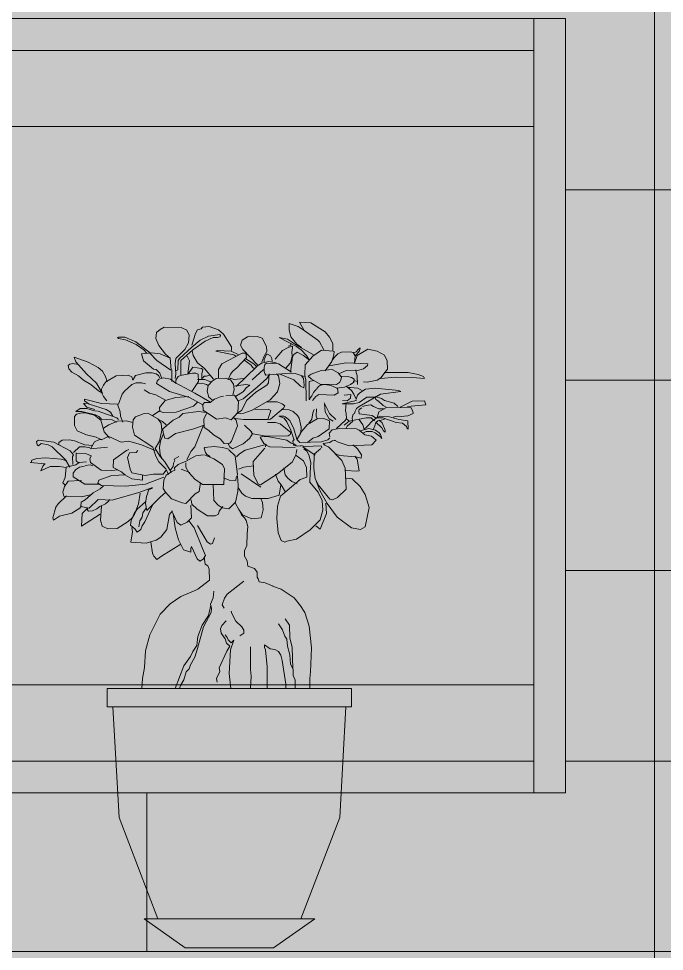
# Model space of a CAD drawing. Header units: millimetres. Extents: x -63086 to 144078, y -129912 to 13382.
# Drawn here: x 23482 to 23991, y -93796 to -93061 of the extents above; entities that cross this region are included whole.
import ezdxf

# ---------------------------------------------------------------- set-up
doc = ezdxf.new("R2010")
doc.units = ezdxf.units.MM
doc.layers.get('0').update_dxf_attribs({"lineweight": 0})
for name, color, linetype, lineweight in [('展開', 7, 'Continuous', 9), ('展開建具用', 250, 'Continuous', 9), ('観葉植物', 92, 'Continuous', 9)]:
    doc.layers.add(name, color=color, linetype=linetype, lineweight=lineweight)

# ---------------------------------------------------------------- blocks, each defined once
blk = doc.blocks.new('ガジュマル（CAD素材.com）')
at = {"color": 0, "linetype": 'ByBlock', "lineweight": -2}
for points in [[(81.59, 470.36), (81.59, 476.28), (78.9, 481.13), (75.39, 485.44), (64.09, 492.44), (55.2, 492.98), (58.97, 486.51), (69.74, 478.97), (71.09, 477.63), (74.32, 471.16)], [(-45.78, 455.55), (-46.59, 464.7), (-50.36, 467.93), (-55.74, 474.67), (-57.9, 480.05), (-57.36, 484.9), (-54.66, 487.32), (-51.43, 489.21), (-37.97, 488.94), (-33.66, 486.78), (-31.78, 482.74), (-32.31, 476.82), (-35.01, 471.43), (-42.28, 464.43), (-42.82, 460.39), (-42.28, 452.32), (-42.82, 448.55)], [(-29.62, 474.93), (-26.7, 484.15), (-25.13, 486.99), (-22.35, 487.86), (-21.27, 489.21), (-15.89, 489.74), (-8.61, 486.99), (-4.58, 483.55), (1.61, 473.59), (1.61, 470.63)], [(59.78, 485.97), (54.12, 489.48), (47.12, 491.9), (47.12, 487.05), (48.47, 481.4), (53.04, 475.74), (56.81, 473.05)], [(-64.99, 468.47), (-67.52, 471.16), (-73.51, 475.36), (-81.82, 479.07), (-87.38, 480.25), (-88.22, 480.93), (-87.54, 481.26), (-82.5, 481.09), (-73.84, 477.62), (-62.08, 468.66)], [(-42.62, 454.74), (-40.61, 455.59), (-40.27, 462.82), (-39.35, 464.28), (-29.49, 473.29), (-22.93, 478.81), (-16.37, 482.01), (-7.62, 483.35), (-6.95, 482.51), (-7.25, 481.57), (-9.3, 481), (-12.9, 480.82), (-19.06, 477.97), (-28.82, 471.24), (-38.25, 462.82), (-38.25, 451.55)], [(25.58, 461.47), (27.19, 465.78), (29.62, 469.82), (29.35, 473.86), (25.85, 480.32), (21.75, 481.68), (15.89, 481.94), (14.27, 481.4), (9.96, 478.97), (8.61, 474.93), (10.5, 471.43), (22.08, 459.32)], [(66.74, 467.14), (52.94, 474.88), (45.71, 479.59), (39.31, 480.94), (52.94, 473.87), (56.48, 471.35), (60.68, 466.8), (63.21, 462.93)], [(5.17, 466.26), (3.49, 467.31), (-10.71, 470.05), (-9.55, 470.79), (1.28, 470.15), (6.86, 467.63)], [(36.14, 463.83), (41.86, 470.73), (46.24, 473.09), (49.77, 474.1), (49.77, 472.42), (49.26, 469.72), (49.43, 466.36), (48.26, 460.97), (44.22, 456.6)], [(48.3, 476.29), (48.43, 474.51), (46.19, 474.18)], [(75.39, 454.74), (80.78, 462.01), (82.4, 467.39), (82.67, 469.82), (81.86, 470.09), (72.7, 470.9), (65.7, 466.32), (59.78, 459.32), (59.51, 451.51), (60.05, 448.01)], [(99.25, 466.36), (102.41, 470.36), (103.04, 472.78), (101.67, 471.62), (99.99, 469.73), (97.88, 468.57)], [(105.82, 446.12), (108.52, 445.85), (116.41, 447.32), (119.29, 449.08), (124.67, 456.09), (124.4, 462.55), (122.19, 466.91), (116.41, 470.26), (109.05, 471.7), (100.71, 466.86), (98.6, 460.67)], [(-96.43, 446.05), (-97.78, 450.09), (-100.14, 454.3), (-103.33, 457.33), (-111.24, 461.54), (-122.35, 465.41), (-121.01, 461.71), (-112.76, 452.28), (-104.85, 445.04), (-100.14, 436.8)], [(-46.79, 464.74), (-54.47, 468), (-61.22, 468.83), (-69.21, 468.05), (-67.69, 462.67), (-59.78, 455.93), (-57.76, 455.6), (-54.9, 452.9), (-53.22, 448.7)], [(-62.79, 468.57), (-57.27, 462.85), (-46.29, 455.16)], [(-32.72, 452.27), (-31.55, 462.53), (-33.4, 466.24)], [(-12.66, 448.01), (-19.66, 456.62), (-25.22, 460.91), (-28.54, 466.82), (-29.35, 470.36)], [(-8.66, 449.17), (-8.49, 455.73), (-5.97, 460.27), (10.02, 468.52), (13.05, 468.52), (13.39, 465.16), (5.81, 456.91), (2.62, 454.38), (0.93, 452.03), (-0.92, 447.48)], [(19.79, 456.37), (18.22, 457.64), (17.06, 459.11), (11.48, 463.21)], [(12.96, 464.26), (19.27, 460.16), (21.16, 458.48)], [(33.62, 462.14), (33.45, 464.33), (32.27, 466.52), (30.08, 467.86), (29.24, 467.69), (27.39, 463.65), (27.39, 461.8)], [(63.01, 463.09), (58.43, 466.86), (53.31, 469.28), (50.89, 467.66), (49.81, 465.78), (48.2, 453.66)], [(98.72, 461.31), (99.15, 466.47), (97.46, 468.99), (95.36, 469.73), (88.42, 469.41), (85.47, 468.15), (82.84, 465.52), (80.84, 462.58)], [(-119.15, 459.69), (-123.36, 460.36), (-125.72, 460.02), (-127.06, 458.84), (-126.56, 456.32), (-124.2, 453.63), (-118.99, 450.77), (-114.95, 447.23), (-109.22, 444.03), (-103.17, 438.99), (-99.97, 437.13)], [(-21.83, 447.77), (-21.83, 452.35), (-21.02, 455.85), (-22.1, 456.39), (-28.83, 457.47), (-32.33, 452.62)], [(5.31, 442.27), (21.46, 457.92), (22.31, 459.1)], [(26.88, 455.74), (17.96, 447.67)], [(22.68, 458.77), (25.2, 460.79), (30.92, 461.97), (36.81, 460.96)], [(58.83, 450.18), (51.76, 452.7), (47.72, 452.87), (28.7, 451.36), (28.03, 452.53), (27.52, 454.22), (27.35, 457.41), (28.03, 459.77), (29.21, 460.61), (38.8, 460.11), (48.9, 453.54)], [(72.29, 455.06), (80.87, 455.73), (85.75, 453.04), (88.28, 449.67), (87.77, 447.32), (86.7, 445.42), (84.32, 443.81), (71.62, 444.29), (64.72, 448.16), (62.19, 450.35), (62.87, 451.02), (64.55, 452.03), (72.29, 455.06)], [(78.63, 458.51), (92.08, 460.89), (109.05, 460.26), (108.78, 458.78), (105.82, 456.35), (102.05, 455.28), (92.09, 455.01), (86.17, 452.32)], [(-96.65, 431.02), (-99.35, 434.38), (-100.52, 437.08), (-100.86, 440.11), (-99.35, 443.3), (-97.33, 446), (-89.25, 450.71), (-79.82, 451.38), (-76.96, 449.87), (-76.12, 447.34)], [(-75.78, 447.85), (-73.93, 451.05), (-65.86, 453.07), (-60.81, 453.07), (-57.78, 452.39), (-55.93, 451.05), (-54.92, 449.19)], [(-21.07, 427.85), (-31.51, 433.74), (-47.16, 438.29), (-57.42, 444.68), (-56.92, 446.53), (-55.57, 448.22), (-52.04, 449.06), (-46.32, 448.05), (-42.95, 445.35), (-27.13, 437.11), (-15.52, 430.21)], [(-45.37, 455.52), (-45.37, 446.37)], [(-29.69, 438.3), (-24.31, 446.38), (-24.65, 451.93), (-26.5, 452.77), (-29.02, 452.77), (-38.45, 450.92), (-40.47, 450.08), (-42.32, 447.22), (-42.32, 444.36)], [(-21.29, 448.85), (-19.95, 450.47), (-18.06, 450.47), (-15.37, 451.27)], [(2.62, 435.37), (3.63, 439.91), (3.29, 444.12), (0.76, 447.65), (-3.11, 449), (-10.51, 448.66), (-13.54, 446.64), (-16.74, 443.11), (-17.58, 438.56), (-16.23, 433.85), (-13.71, 431.83)], [(11.02, 448.58), (3.75, 447.77), (1.33, 448.58), (0.25, 448.58)], [(5.64, 420.89), (11.37, 421.23), (17.93, 423.75), (32.07, 431.83), (37.96, 438.23), (39.64, 444.79), (38.63, 450.68), (37.12, 452.37)], [(31.35, 452.39), (30.85, 445.32), (29.5, 443.3), (20.92, 437.92), (13.51, 431.36), (9.81, 423.61), (7.29, 421.93), (6.61, 421.76)], [(6.99, 430.99), (10.86, 432.51), (21.8, 441.76), (29.37, 448.66), (31.56, 451.86)], [(39.26, 452.39), (50.71, 447.51), (56.09, 442.63), (58.62, 441.28), (58.95, 443.3), (58.45, 448.69), (56.93, 450.71)], [(84.44, 440.94), (90.67, 441.79), (95.55, 443.97), (98.07, 445.82), (98.41, 448.01), (96.22, 449.36), (93.02, 450.2), (87.47, 450.37)], [(99.59, 455.42), (99.92, 453.23), (100.76, 451.04), (100.93, 443.97)], [(122.11, 453.38), (140.96, 453.38), (148.87, 451.87), (153.07, 450.18), (153.75, 448.67), (144.32, 449.34), (130.69, 449.68), (119.41, 448.67)], [(-87.4, 428.33), (-84.54, 436.4), (-82.69, 438.76), (-76.79, 443.98), (-73.43, 445.32), (-69.22, 445.32), (-66.19, 444.31)], [(-25.06, 447.77), (-19.41, 447.77), (-14.56, 445.89)], [(-24.79, 444.81), (-21.83, 445.08), (-18.06, 444), (-16.45, 442.93)], [(3.25, 442.46), (12.84, 443.81), (16.04, 443.3), (13.18, 441.28), (11.16, 438.26), (4.93, 434.55)], [(60.3, 448.02), (60.47, 431.02)], [(66.36, 447.18), (62.99, 446.17), (62.99, 432.2)], [(68.71, 440.27), (70.23, 442.29), (71.74, 443.3), (75.28, 443.98), (80.33, 443.14), (85.21, 440.78), (85.71, 437.41), (82.68, 435.39), (70.4, 435.9), (68.21, 434.55), (65.52, 431.36)], [(91.94, 442.46), (96.15, 439.27), (98.17, 436.4), (99.68, 432.87)], [(104.9, 438.93), (101.2, 440.95), (95.47, 441.62), (93.79, 441.45)], [(99.85, 432.36), (100.86, 435.56), (102.71, 437.25), (107.25, 440.11), (114.83, 441.12), (133.51, 439.1), (135.19, 438.26), (119.03, 436.24), (102.37, 426.64), (100.19, 424.96), (99.01, 422.77), (98.5, 421.09), (97.49, 420.58), (96.82, 417.55), (96.99, 415.87)], [(97.49, 446.17), (99.18, 446.67), (100.69, 446.33)], [(-50.4, 431.51), (-57.9, 435.72), (-62.96, 437.1), (-67.1, 439.66)], [(-25.04, 429.97), (-28.28, 426.73), (-42.01, 422.16), (-51.97, 421.89), (-54.93, 422.7), (-55.2, 425.66), (-50.63, 431.31), (-42.28, 433.74), (-32.05, 434.54)], [(-2.69, 435.08), (4.04, 435.62), (7.27, 430.5), (6.73, 421.89), (1.34, 415.96), (-2.96, 417.58), (-10.23, 416.5), (-20.74, 423.77), (-21.01, 428.08), (-19.66, 429.7), (-15.08, 429.7), (-11.85, 432.39), (-6.46, 434.54), (-4.58, 434.81)], [(63.16, 431.69), (63.83, 433.54), (65.01, 434.89), (66.19, 437.58), (67.03, 438.76), (68.38, 439.94)], [(115.16, 434.05), (108.26, 434.05), (102.21, 429.84), (97.83, 428.66), (88.91, 428.66), (100.02, 431.36), (100.02, 431.86)], [(90.42, 435.56), (95.81, 435.9), (95.47, 433.04), (92.95, 431.02), (89.08, 431.36)], [(114.8, 434.36), (120.01, 432.85), (122.37, 431.17), (129.77, 429.15), (132.63, 426.45)], [(114.8, 434.2), (115.3, 432.18), (117.49, 430.83), (121.19, 427.3), (123.55, 426.12)], [(-111.85, 429.12), (-115.08, 428.85), (-112.39, 426.16), (-106.19, 424.28)], [(-84.11, 414.31), (-85.73, 418.89), (-86, 422.39), (-88.15, 428.32), (-100.81, 428.85), (-114.27, 432.36), (-114.27, 431.01), (-110.5, 428.32), (-97.04, 424.28), (-93.81, 422.12), (-91.92, 418.89)], [(29.16, 430.35), (37.75, 430.18), (41.62, 428.66), (43.81, 427.15), (42.63, 425.3), (32.36, 416.55), (30.68, 416.04)], [(83.86, 416.21), (78.81, 421.09), (74.77, 429.34)], [(81.67, 415.03), (78.64, 416.88), (75.45, 422.27), (74.94, 429)], [(92.11, 429.5), (91.43, 423.11), (92.11, 421.26), (92.28, 416.88), (94.46, 415.03), (107.76, 417.55), (111.8, 417.55), (114.49, 415.37)], [(105.03, 426.45), (107.73, 427.46), (111.6, 427.97), (113.45, 426.62), (117.82, 424.6), (122.2, 424.77)], [(134.54, 425.92), (143.96, 430.76), (153.65, 431.03), (154.73, 427.8), (140.46, 426.45)], [(-95.2, 402.55), (-98.71, 406.59), (-101.4, 415.74), (-106.25, 419.78), (-113.78, 421.67), (-116.21, 421.67), (-120.52, 420.59), (-122.13, 418.7), (-122.13, 411.7), (-119.98, 407.39), (-112.71, 404.16), (-104.9, 402.28), (-100.59, 400.39)], [(-88.96, 414.31), (-92.46, 415.93), (-100.81, 416.47), (-102.96, 418.62), (-105.65, 419.97), (-116.42, 422.66), (-121, 422.66), (-117.77, 425.08), (-112.39, 425.08), (-106.46, 423.2), (-103.5, 422.93), (-88.69, 417.55), (-87.34, 416.2)], [(-58.43, 393.34), (-55.2, 399.27), (-53.32, 407.89), (-53.86, 413.54), (-56.55, 416.77), (-64.36, 421.35), (-67.32, 421.08), (-74.05, 418.39), (-75.94, 415.96), (-76.48, 410.31), (-74.86, 403.85), (-60.32, 394.42), (-57.9, 387.42), (-55.51, 382.84), (-50.13, 377.45), (-47.97, 372.87)], [(-60.54, 419.41), (-54.65, 423.45)], [(-20.74, 411.66), (-28.01, 408.96), (-42.55, 405.19), (-48.47, 401.15), (-50.89, 401.69), (-52.24, 405.73), (-52.51, 408.96), (-44.43, 415.69), (-39.59, 418.12), (-36.62, 421.08), (-24.24, 422.7), (-18.31, 421.89)], [(-18.04, 421.08), (-20.2, 416.5), (-19.93, 410.04), (-16.16, 407.62), (-12.66, 404.12), (-7.27, 401.15), (-4.04, 397.38), (0.27, 397.65), (1.61, 399.27), (6.46, 411.39), (5.38, 415.69), (3.5, 417.58)], [(19.91, 424.29), (30.51, 424.46), (32.7, 423.45), (30.19, 416.33), (11.16, 416.38), (4.42, 417.05)], [(53.4, 400.89), (56.26, 405.94), (56.6, 410.32), (55.08, 417.39), (53.74, 419.57), (50.2, 422.6), (47, 423.95), (41.72, 424.31)], [(66.69, 424.29), (65.68, 421.59), (65.01, 416.55), (62.49, 413.35)], [(68.71, 424.79), (68.38, 418.9), (69.22, 417.05)], [(104.36, 425.44), (102.17, 424.27), (102, 423.09), (102.34, 420.73), (112.61, 419.39), (115.13, 417.53)], [(128.96, 418.06), (132.16, 418.9), (135.36, 418.56), (140.74, 419.24), (144.78, 420.92), (144.45, 422.94), (143.1, 425.8), (123.24, 425.63), (117.69, 422.44), (116.51, 417.89)], [(-76.09, 413.86), (-81.47, 415.2), (-88.2, 414.93), (-94.94, 412.24), (-99.24, 409.55)], [(-49.77, 412), (-52.8, 414.86), (-55.32, 416.04)], [(-33.44, 384.74), (-30.08, 391.3), (-27.21, 394.83), (-20.48, 411.83)], [(17.55, 406.28), (11.83, 411.83)], [(30.01, 414.02), (36.4, 414.02), (40.1, 413.01), (48.52, 406.11), (48.01, 404.43), (46.33, 403.42), (29, 403.08), (18.56, 405.1), (17.05, 406.11)], [(53.02, 400.78), (50.78, 408.96), (47.57, 415.64), (44.05, 418.55), (42.87, 418.89), (39, 418.89), (43.21, 417.37), (45.23, 414.51), (48.43, 407.95), (50.95, 400.04)], [(61.48, 398.2), (65.85, 401.74), (69.89, 402.91), (78.64, 408.97), (78.81, 415.37), (74.44, 417.22), (69.22, 416.88), (61.65, 412.51), (55.76, 405.61)], [(92.28, 417.72), (91.43, 415.7), (84.53, 409.14)], [(90.42, 411.83), (94.3, 415.03)], [(97.16, 415.03), (92.95, 410.99), (91.94, 409.48)], [(102.04, 416.55), (105.23, 412), (106.24, 408.8), (108.1, 410.15), (113.48, 416.04)], [(113.45, 408.78), (114.63, 411.31), (115.3, 413.83), (116.98, 415.35), (118.83, 415.51), (122.37, 416.69)], [(113.99, 416.04), (115.84, 417.72), (121.05, 417.55), (131.32, 414.02), (136.37, 413.35), (139.57, 410.82), (139.74, 409.81), (140.91, 408.64), (140.74, 415.37), (133.51, 416.21), (126.27, 418.4), (119.03, 418.9), (115.84, 417.72)], [(117.99, 415.68), (120.35, 413.66), (122.87, 407.94), (122.87, 406.43), (121.53, 407.27), (120.18, 409.79), (115.47, 414.17)], [(-53.25, 385.79), (-54.65, 388.78), (-55.15, 394.16), (-54.31, 399.21), (-52.12, 404.43)], [(18.56, 405.61), (15.87, 401.23), (10.82, 397.19), (2.41, 393.32), (0.39, 394.83), (-0.96, 397.02)], [(79.16, 402.56), (78.62, 405.52), (81.05, 408.22), (86.7, 409.29), (100.16, 409.02), (102.32, 407.95), (106.63, 404.18), (112.01, 403.1), (115.78, 400.14), (112.28, 396.37), (94.51, 395.56), (85.62, 398.52), (82.93, 400.14)], [(103.05, 407.46), (109.95, 409.31), (115.16, 407.79), (118.02, 405.77), (119.2, 404.43), (120.04, 401.4), (119.03, 402.74), (115, 405.77), (112.47, 406.78), (107.76, 406.78), (105.57, 405.94)], [(-123.48, 380.74), (-123.75, 387.2), (-122.94, 388.55), (-125.63, 391.51), (-138.29, 398.51), (-150.41, 400.12), (-152.02, 399.05), (-151.48, 396.35), (-150.41, 395.55), (-148.25, 397.43), (-142.87, 396.35), (-139.63, 394.74), (-129.13, 384.51), (-125.9, 378.85)], [(-107.75, 395.87), (-113.95, 396.41), (-122.02, 399.64), (-126.06, 400.18), (-131.72, 399.91), (-134.41, 398.29), (-134.41, 396.68)], [(-96.01, 394.47), (-109.48, 393.12), (-106.25, 398.78), (-103.01, 400.39), (-99.78, 400.93), (-96.01, 402.55), (-94.13, 401.74)], [(-94.94, 402.82), (-85.24, 398.51), (-79.32, 399.32), (-69.35, 396.35), (-58.58, 391.78)], [(29.16, 396.5), (27.06, 397.34), (24.33, 402.28), (26.22, 402.91), (31.37, 402.7), (45.26, 400.07), (48.62, 397.65), (51.36, 396.92), (52.62, 395.86)], [(56.67, 395.49), (53.48, 395.33), (50.45, 396.17), (50.11, 399.37), (50.95, 400.71)], [(53.04, 400.68), (55.46, 398.25), (72.7, 398.79), (77.55, 400.41), (79.16, 401.75)], [(83.74, 399.87), (81.05, 399.6), (79.16, 398.25), (73.78, 397.45), (75.12, 396.1)], [(-109.91, 393.98), (-113.95, 394.79), (-118.25, 394.79), (-122.83, 390.21)], [(-87.93, 376.7), (-92.78, 376.16), (-101.13, 376.43), (-109.48, 382.35), (-110.01, 385.31), (-108.94, 387.74), (-112.71, 389.35), (-120.79, 389.89)], [(-120.68, 389.95), (-120.68, 383.75), (-119.06, 382.14)], [(-79.21, 392.8), (-81.09, 391.99), (-91.33, 384.45), (-91.6, 378.53), (-85.13, 375.03), (-82.44, 372.6), (-76.79, 369.64), (-68.44, 368.56), (-68.44, 372.33)], [(-50.13, 376.1), (-52.28, 373.14), (-59.82, 373.14), (-66.28, 372.07), (-76.79, 374.22), (-78.13, 377.18), (-80.29, 386.34), (-78.67, 390.11), (-73.56, 390.38), (-72.21, 391.99)], [(-58.48, 393.34), (-54.71, 387.14), (-50.94, 382.84), (-46.09, 375.3)], [(-0.35, 392.96), (-5.4, 394.33), (-12.14, 394.96), (-19.29, 394.33), (-19.81, 393.7), (-18.97, 390.33), (-17.82, 388.76), (-15.19, 387.07)], [(-0.4, 392.31), (4.48, 387.76), (6.5, 372.62), (5.32, 370.6), (4.99, 368.24), (-0.23, 368.58), (-4.77, 370.43)], [(5.6, 386.93), (7.96, 389.28), (12.5, 392.14), (28.83, 396.52), (28.32, 394.67)], [(52.23, 388.29), (49.54, 382.64), (37.96, 373.48), (24.5, 364.86), (22.61, 365.67), (19.38, 372.13), (18.84, 383.17), (28, 393.68)], [(51.77, 394.16), (31.75, 394.66), (28.72, 396.18)], [(53.15, 392.71), (52.94, 390.82), (52.31, 388.71)], [(56, 395.83), (59.77, 395.02), (72.43, 395.56), (72.97, 393.95)], [(57.89, 394.75), (67.58, 388.29)], [(58.7, 393.14), (61.12, 391.25), (62.73, 388.56), (64.08, 382.37), (63.54, 374.56)], [(74.31, 396.37), (78.08, 394.75), (88.59, 383.98), (91.28, 378.06), (92.09, 361.36), (85.08, 354.9), (81.31, 353.02), (79.16, 353.55), (70.01, 364.86), (67.58, 369.71), (66.5, 377.79), (66.77, 389.1), (72.16, 393.41)], [(97.47, 396.37), (100.97, 393.14), (104.2, 388.56), (103.93, 385.87), (99.63, 386.94), (86.7, 388.02), (83.47, 389.64)], [(-128.76, 378.37), (-133.87, 379.17), (-141.41, 379.17), (-148.68, 375.94), (-147.07, 379.44), (-145.99, 380.79), (-145.18, 381.33), (-157.03, 382.41)], [(-128.06, 383.7), (-132.63, 385.04), (-144.75, 386.12), (-151.75, 385.58), (-155.79, 384.24), (-156.33, 382.35)], [(-112.71, 382.89), (-118.36, 382.35), (-121.06, 380.47), (-128.59, 378.85), (-129.4, 370.5), (-131.29, 366.46), (-129.13, 364.31)], [(-39.98, 387.23), (-43.51, 385.09), (-43.14, 384.1), (-43.96, 381.8), (-44.21, 379.3), (-46.71, 376.22)], [(-33.44, 383.69), (-40.35, 380.98), (-43.39, 378.19), (-43.14, 376.42), (-44.78, 375.52)], [(-19.64, 388.44), (-12.24, 385.41), (-5.5, 380.87), (-3.99, 377.5), (-4.49, 365.21), (-21.16, 365.21), (-27.21, 369.25), (-32.1, 374.64), (-34.28, 378.68), (-34.45, 382.21)], [(-33.27, 384.06), (-26.54, 387.6), (-20.48, 388.44)], [(63, 367.29), (70.01, 358.94), (73.24, 352.48), (73.51, 344.94), (71.62, 337.13), (63.54, 329.32), (52.77, 322.05), (45.23, 320.43), (43.62, 319.63), (40.92, 320.97), (38.5, 326.9), (37.42, 338.21), (37.96, 347.9), (40.39, 355.98), (42, 357.59), (55.73, 369.17), (61.07, 370.9), (60.85, 378.6), (58.43, 383.71), (52.62, 387.87)], [(98.82, 387.48), (100.7, 385.06), (102.32, 375.9), (100.43, 375.63), (91.82, 376.17)], [(-102.1, 365.33), (-113.95, 365.33), (-123.1, 371.26), (-123.1, 373.95), (-121.22, 376.64), (-118.25, 378.8), (-114.22, 379.61)], [(-113.79, 380.02), (-109.75, 380.53), (-107.73, 379.85)], [(-22.67, 366.56), (-23.85, 359.66), (-27.05, 357.64), (-34.45, 350.07), (-37.31, 350.57), (-45.56, 353.77), (-50.27, 358.99), (-52.12, 362.02), (-51.79, 368.58), (-49.77, 372.45), (-45.05, 375.31)], [(-37.99, 377.16), (-31.25, 374.47)], [(7.12, 377.16), (11.49, 378.85), (19.07, 379.69)], [(53.31, 365.67), (49.27, 367.56), (46.04, 369.98), (43.89, 372.67), (42.81, 378.33)], [(63.53, 374.89), (63.43, 367)], [(-108.56, 357.26), (-116.64, 355.37), (-130.64, 355.91), (-131.18, 359.14), (-130.1, 363.45), (-127.14, 367.76), (-117.45, 368.3), (-116.64, 368.03)], [(-51.74, 370.99), (-66.02, 365.33), (-81.9, 363.72), (-100.75, 364.26), (-103.71, 366.14), (-102.91, 368.56), (-92.67, 372.07), (-81.63, 372.6)], [(6.33, 371.77), (7.01, 364.2), (6.67, 359.49), (4.82, 351.07), (-0.57, 346.02), (-5.78, 346.7), (-8.81, 348.89), (-12.35, 352.59), (-12.68, 365.21)], [(9.32, 373.59), (24.66, 363.09)], [(44.16, 358.94), (40.92, 364.86), (38.5, 367.83), (36.35, 373.21)], [(92.09, 369.98), (96.66, 369.44), (103.13, 363.52), (106.9, 357.32), (110.13, 347.09), (106.9, 331.74), (103.4, 329.59), (96.12, 330.94), (84.82, 339.28), (77.01, 350.05), (71.35, 360.29), (67.85, 369.42)], [(-60.63, 362.64), (-71.4, 358.87), (-92.4, 352.68), (-103.44, 353.22), (-110.45, 346.48), (-117.18, 347.83), (-116.91, 351.06), (-113.68, 352.95), (-107.48, 358.6), (-101.83, 361.56), (-99.14, 363.99)], [(-50.4, 358.85), (-54.61, 355.14), (-65.21, 344.54), (-66.05, 350.09), (-65.38, 355.65), (-64.2, 358.51), (-63.7, 360.87), (-60.67, 362.21)], [(7.12, 362.19), (9.81, 358.31), (12.67, 355.79), (17.72, 353.94), (30.51, 354.11), (39.09, 356.63), (40.61, 364.71)], [(-116.64, 348.37), (-117.99, 346.48), (-124.18, 342.45), (-133.87, 340.02), (-138.72, 337.06), (-139.26, 338.94), (-136.83, 347.29), (-134.95, 349.99), (-128.32, 356.15)], [(-94.16, 353.29), (-95.5, 351.61), (-97.69, 349.76), (-102.23, 347.74), (-104.59, 345.89), (-107.79, 344.37), (-110.99, 344.04), (-112.16, 345.38), (-111.49, 346.06)], [(-70.26, 358.17), (-71.65, 349.9), (-74.51, 342.16), (-76.37, 339.13), (-79.9, 335.93), (-88.48, 330.54), (-95.72, 330.04), (-100.26, 332.23), (-101.61, 336.94), (-100.94, 348.38)], [(-5.15, 347.69), (-8.11, 344.19), (-8.65, 341.77), (-11.34, 340.42), (-17.27, 340.42), (-25.35, 345.54), (-29.65, 349.58), (-30.19, 353.08)], [(24.68, 354.1), (26.19, 350.9), (26.53, 345.18), (25.01, 338.96), (17.61, 337.95), (10.37, 341.14), (7.34, 345.35), (4.65, 350.57)], [(-101.83, 341.85), (-116.64, 332.16), (-116.1, 342.12), (-111.7, 346.63)], [(-60.67, 348.92), (-66.73, 335.79), (-68.9, 332.43), (-69.75, 329.73), (-72.84, 327.64), (-74.3, 329.9), (-77.84, 333.16), (-77.5, 336.8), (-74.97, 342.35), (-72.78, 345.72), (-66.22, 351.44)], [(-65.63, 346.42), (-68.33, 342.65), (-68.86, 339.42), (-70.48, 336.46), (-71.29, 331.61)], [(-30.46, 348.77), (-29.92, 338.8), (-33.42, 335.3), (-38.27, 333.15), (-41.23, 335.03), (-44.73, 343.11)], [(75.93, 350.32), (76.47, 342.24), (71.62, 329.86), (68.12, 332.55)], [(-44.85, 344.37), (-47.2, 341.51), (-49.22, 329.73), (-54.1, 323.67), (-57.64, 321.32), (-65.72, 318.79), (-77.66, 319.63), (-76.32, 327.71), (-76.82, 331.25)], [(-31.81, 336.11), (-27.77, 331), (-21.31, 314.57), (-18.88, 309.18), (-20.77, 306.22), (-23.19, 304.61), (-25.35, 306.49), (-29.92, 316.19), (-30.46, 314.57), (-30.46, 311.88), (-36.12, 313.49), (-40.16, 321.57), (-42.85, 331), (-44.46, 342.31)], [(7.32, 345.37), (9.63, 341.26), (11.95, 338.95), (13.31, 336.85), (14.49, 332.01), (14.05, 326.12)], [(-11.72, 323.03), (-13.34, 318.72), (-14.95, 318.18), (-17.64, 319.79), (-25.18, 332.72)], [(14.06, 326.16), (13.69, 317.14), (12.01, 312.72), (12.01, 308.62), (13.9, 304.94), (14.64, 300.84), (19.9, 298.84), (22, 296), (21.79, 292), (22.63, 290.74), (23.58, 288.32), (28.1, 287.69), (34.52, 285.06)], [(-38.28, 317.95), (-53.43, 308.53), (-57.13, 306), (-59.49, 308.53), (-60.5, 311.05), (-62.01, 319.97)], [(-19.54, 307.89), (-19.65, 306.1), (-19.12, 302.31), (-17.02, 300.94), (-16.07, 298.31), (-15.76, 289.79), (-24.91, 282.64)], [(11.4, 288.9), (-1.72, 278.8), (-3.74, 275.6), (-5.76, 270.39), (-4.25, 267.69)], [(-24.7, 282.74), (-38.33, 276.85), (-46.58, 270.96), (-54.49, 262.88), (-62.74, 246.73), (-66.1, 233.94), (-66.94, 220.98), (-68.63, 212.23), (-69, 204.42)], [(-12.4, 280.93), (-12.83, 275.67), (-15.03, 270.73), (-14.09, 267.36), (-14.3, 264.31), (-20.4, 252.85), (-25.03, 235.81), (-27.34, 228.97), (-30.71, 222.87), (-31.83, 219.75), (-34.07, 217.51), (-35.91, 211.21), (-38.6, 206.8), (-39.28, 204.42)], [(33.99, 285.06), (40.73, 282.54), (50.93, 275.91), (56.08, 269.6), (59.34, 264.13), (62.82, 253.51), (64.67, 236.4), (64, 217.38), (63.33, 212.33), (63.49, 204.42)], [(-14.61, 270.1), (-16.61, 261.9), (-21.56, 254.32), (-24.82, 245.28), (-25.55, 238.12), (-28.71, 233.6), (-30.71, 229.5), (-35.86, 222.24), (-42.85, 204.42)], [(8.12, 245.83), (11.38, 247.83), (11.49, 250.35), (9.7, 252.98), (4.96, 257.5), (1.91, 263.39), (1.39, 265.39)], [(-2.52, 257.69), (-5.99, 254.01), (-7.15, 251.38), (-6.41, 248.01), (-3.25, 243.38), (-2.2, 240.12), (0.43, 237.6), (-2.1, 233.81), (-7.99, 220.56), (-7.46, 217.82), (-10.2, 212.35), (-9.56, 209.41)], [(43.97, 259.12), (47.34, 254.24), (47.51, 243.97), (49.36, 236.9), (49.89, 219.72)], [(38.59, 255.42), (41.95, 250.7), (43.64, 245.65), (45.15, 243.3), (45.66, 237.58), (47.51, 230.84), (48.18, 223.44), (50.37, 219.57), (50.2, 214.69), (51.71, 210.99), (51.71, 204.42)], [(-3.36, 246.75), (-1.68, 244.64), (-0.94, 242.65), (1.37, 240.33), (3.37, 242.33), (0.74, 234.86), (-0.31, 216.03), (1.16, 204.42)], [(16.54, 237.24), (16.54, 219.4), (17.21, 214.18), (16.71, 204.42)], [(44.48, 204.42), (44.48, 207.79), (41.62, 226.3), (40.44, 230.68), (38.76, 233.54), (35.73, 235.05), (32.08, 235.48), (27.67, 238.63), (27.61, 236.53), (28.4, 234.88), (29.84, 221.42), (29.84, 204.42)], [(-56.34, 22.79), (-86.99, 102.77), (-91.78, 189.91)], [(56.34, 22.79), (86.99, 102.77), (91.78, 189.91)]]:
    blk.add_lwpolyline(points, dxfattribs=at)
for points in [[(96.33, 189.91), (96.32, 204.42), (-96.32, 204.42), (-96.33, 189.91)], [(34.77, 0), (-34.77, 0), (-67.27, 22.79), (67.27, 22.79)]]:
    blk.add_lwpolyline(points, close=True, dxfattribs=at)

msp = doc.modelspace()

# ---------------------------------------------------------------- hatches: boundary and pattern name
at = {"layer": '展開', "ltscale": 10, "true_color": 0xffffff}
h = msp.add_hatch(color=7, dxfattribs=at)
h.dxf.hatch_style = 1
h.paths.add_polyline_path([(23038.2131, -93086.1699), (22288.2131, -93086.1699), (22288.2131, -93671.1699), (23038.2131, -93671.1699), (23038.2131, -93586.1699), (22348.2131, -93586.1699), (22348.2131, -93146.1699), (23038.2131, -93146.1699)])
h.paths.add_polyline_path([(23888.2131, -93061.1699), (22288.2131, -93061.1699), (22288.2131, -93086.1699), (23038.2131, -93086.1699), (23888.2131, -93086.1699)])
h.paths.add_polyline_path([(23098.2131, -93146.1699), (23888.2131, -93146.1699), (23888.2131, -93086.1699), (23038.2131, -93086.1699), (23038.2131, -93146.1699), (23038.2131, -93671.1699), (23888.2131, -93671.1699), (23888.2131, -93586.1699), (23098.2131, -93586.1699)])
h.paths.add_polyline_path([(23913.2131, -93061.1699), (23888.2131, -93061.1699), (23888.2131, -93671.1699), (23913.2131, -93671.1699)])
h.paths.add_polyline_path([(22288.2131, -93061.1699), (22263.2131, -93061.1699), (22263.2131, -93186.1699), (22263.2131, -93671.1699), (22288.2131, -93671.1699)])
at = {"layer": '展開', "ltscale": 10}
h = msp.add_hatch(color=256, dxfattribs=at)
h.dxf.hatch_style = 1
h.set_gradient(color1=(122, 175, 223), name='CYLINDER')
h.paths.add_polyline_path([(23888.2131, -93146.1699), (23098.2131, -93146.1699), (23098.2131, -93586.1699), (23888.2131, -93586.1699)])
at = {"layer": '展開建具用', "ltscale": 10, "true_color": 0xf9efe6, "transparency": 33554687}
h = msp.add_hatch(color=7, dxfattribs=at)
h.dxf.hatch_style = 1
h.paths.add_polyline_path([(21188.2131, -92296.1699), (20788.2131, -92296.1699), (20788.2131, -92446.1699), (21188.2131, -92446.1699)])
h.paths.add_polyline_path([(21188.2131, -92446.1699), (20788.2131, -92446.1699), (20788.2131, -92596.1699), (21188.2131, -92596.1699)])
h.paths.add_polyline_path([(21188.2131, -92596.1699), (20788.2131, -92596.1699), (20788.2131, -92746.1699), (21188.2131, -92746.1699)])
h.paths.add_polyline_path([(21188.2131, -92746.1699), (20788.2131, -92746.1699), (20788.2131, -92896.1699), (21188.2131, -92896.1699)])
h.paths.add_polyline_path([(21188.2131, -92896.1699), (20788.2131, -92896.1699), (20788.2131, -93046.1699), (21188.2131, -93046.1699)])
h.paths.add_polyline_path([(21188.2131, -93046.1699), (20788.2131, -93046.1699), (20788.2131, -93196.1699), (21188.2131, -93196.1699)])
h.paths.add_polyline_path([(21188.2131, -93196.1699), (20788.2131, -93196.1699), (20788.2131, -93346.1699), (21188.2131, -93346.1699)])
h.paths.add_polyline_path([(21188.2131, -93496.1699), (20788.2131, -93496.1699), (20788.2131, -93646.1699), (21188.2131, -93646.1699)])
h.paths.add_polyline_path([(21188.2131, -93346.1699), (20788.2131, -93346.1699), (20788.2131, -93496.1699), (21188.2131, -93496.1699)])
h.paths.add_polyline_path([(21188.2131, -93646.1699), (20788.2131, -93646.1699), (20788.2131, -93796.1699), (21188.2131, -93796.1699)])
h.paths.add_polyline_path([(21188.2131, -93796.1699), (20788.2131, -93796.1699), (20788.2131, -93946.1699), (21188.2131, -93946.1699)])
h.paths.add_polyline_path([(21188.2131, -93946.1699), (20788.2131, -93946.1699), (20788.2131, -94096.1699), (21188.2131, -94096.1699)])
h.paths.add_polyline_path([(21188.2131, -94096.1699), (20788.2131, -94096.1699), (20788.2131, -94246.1699), (21188.2131, -94246.1699)])
h.paths.add_polyline_path([(21188.2131, -94246.1699), (20788.2131, -94246.1699), (20788.2131, -94396.1699), (21188.2131, -94396.1699)])
h.paths.add_polyline_path([(21188.2131, -94396.1699), (20788.2131, -94396.1699), (20788.2131, -94546.1699), (21188.2131, -94546.1699)])
h.paths.add_polyline_path([(21188.2131, -94546.1699), (20788.2131, -94546.1699), (20788.2131, -94646.1699), (21188.2131, -94646.1699)])
h.paths.add_polyline_path([(21238.2131, -94546.1699), (21188.2131, -94546.1699), (21188.2131, -94646.1699), (21238.2131, -94646.1699)])
h.paths.add_polyline_path([(21238.2131, -94396.1699), (21188.2131, -94396.1699), (21188.2131, -94546.1699), (21238.2131, -94546.1699)])
h.paths.add_polyline_path([(21238.2131, -94246.1699), (21188.2131, -94246.1699), (21188.2131, -94396.1699), (21238.2131, -94396.1699)])
h.paths.add_polyline_path([(21238.2131, -94096.1699), (21188.2131, -94096.1699), (21188.2131, -94246.1699), (21238.2131, -94246.1699)])
h.paths.add_polyline_path([(21238.2131, -93946.1699), (21188.2131, -93946.1699), (21188.2131, -94096.1699), (21238.2131, -94096.1699)])
h.paths.add_polyline_path([(21238.2131, -93816.1699), (21233.2131, -93816.1699), (21233.2131, -93796.1699), (21188.2131, -93796.1699), (21188.2131, -93946.1699), (21238.2131, -93946.1699)])
h.paths.add_polyline_path([(21588.2131, -93646.1699), (21188.2131, -93646.1699), (21188.2131, -93796.1699), (21233.2131, -93796.1699), (21588.2131, -93796.1699)])
h.paths.add_polyline_path([(21988.2131, -93646.1699), (21588.2131, -93646.1699), (21588.2131, -93796.1699), (21988.2131, -93796.1699)])
h.paths.add_polyline_path([(22388.2131, -93671.1699), (22263.2131, -93671.1699), (22263.2131, -93646.1699), (21988.2131, -93646.1699), (21988.2131, -93796.1699), (22388.2131, -93796.1699)])
h.paths.add_polyline_path([(22788.2131, -93671.1699), (22388.2131, -93671.1699), (22388.2131, -93796.1699), (22788.2131, -93796.1699)])
h.paths.add_polyline_path([(23183.2131, -93671.1699), (22788.2131, -93671.1699), (22788.2131, -93796.1699), (23183.2131, -93796.1699)])
h.paths.add_polyline_path([(23583.2131, -93671.1699), (23183.2131, -93671.1699), (23183.2131, -93796.1699), (23583.2131, -93796.1699)])
h.paths.add_polyline_path([(23983.2131, -93646.1699), (23913.2131, -93646.1699), (23913.2131, -93671.1699), (23583.2131, -93671.1699), (23583.2131, -93796.1699), (23978.2131, -93796.1699), (23983.2131, -93796.1699)])
h.paths.add_polyline_path([(24383.2131, -93646.1699), (23983.2131, -93646.1699), (23983.2131, -93796.1699), (24383.2131, -93796.1699)])
h.paths.add_polyline_path([(24383.2131, -93796.1699), (23983.2131, -93796.1699), (23983.2131, -93816.1699), (23983.2131, -93946.1699), (24383.2131, -93946.1699)])
h.paths.add_polyline_path([(24383.2131, -93946.1699), (23983.2131, -93946.1699), (23983.2131, -94096.1699), (24383.2131, -94096.1699)])
h.paths.add_polyline_path([(24383.2131, -94096.1699), (23983.2131, -94096.1699), (23983.2131, -94246.1699), (24383.2131, -94246.1699)])
h.paths.add_polyline_path([(24383.2131, -94246.1699), (23983.2131, -94246.1699), (23983.2131, -94396.1699), (24383.2131, -94396.1699)])
h.paths.add_polyline_path([(24383.2131, -94546.1699), (23983.2131, -94546.1699), (23983.2131, -94646.1699), (24383.2131, -94646.1699)])
h.paths.add_polyline_path([(24383.2131, -94396.1699), (23983.2131, -94396.1699), (23983.2131, -94546.1699), (24383.2131, -94546.1699)])
h.paths.add_polyline_path([(24778.2131, -94546.1699), (24383.2131, -94546.1699), (24383.2131, -94646.1699), (24778.2131, -94646.1699)])
h.paths.add_polyline_path([(24778.2131, -94396.1699), (24383.2131, -94396.1699), (24383.2131, -94546.1699), (24778.2131, -94546.1699)])
h.paths.add_polyline_path([(24778.2131, -94246.1699), (24383.2131, -94246.1699), (24383.2131, -94396.1699), (24778.2131, -94396.1699)])
h.paths.add_polyline_path([(24778.2131, -94096.1699), (24383.2131, -94096.1699), (24383.2131, -94246.1699), (24778.2131, -94246.1699)])
h.paths.add_polyline_path([(24778.2131, -93946.1699), (24383.2131, -93946.1699), (24383.2131, -94096.1699), (24778.2131, -94096.1699)])
h.paths.add_polyline_path([(24778.2131, -93796.1699), (24383.2131, -93796.1699), (24383.2131, -93946.1699), (24778.2131, -93946.1699)])
h.paths.add_polyline_path([(24778.2131, -93646.1699), (24383.2131, -93646.1699), (24383.2131, -93796.1699), (24778.2131, -93796.1699)])
h.paths.add_polyline_path([(24778.2131, -93496.1699), (24383.2131, -93496.1699), (24383.2131, -93646.1699), (24778.2131, -93646.1699)])
h.paths.add_polyline_path([(24383.2131, -93496.1699), (23983.2131, -93496.1699), (23983.2131, -93646.1699), (24383.2131, -93646.1699)])
h.paths.add_polyline_path([(24383.2131, -93346.1699), (23983.2131, -93346.1699), (23983.2131, -93496.1699), (24383.2131, -93496.1699)])
h.paths.add_polyline_path([(24778.2131, -93346.1699), (24383.2131, -93346.1699), (24383.2131, -93496.1699), (24778.2131, -93496.1699)])
h.paths.add_polyline_path([(24778.2131, -93046.1699), (24383.2131, -93046.1699), (24383.2131, -93196.1699), (24778.2131, -93196.1699)])
h.paths.add_polyline_path([(24383.2131, -93196.1699), (23983.2131, -93196.1699), (23983.2131, -93346.1699), (24383.2131, -93346.1699)])
h.paths.add_polyline_path([(24778.2131, -93196.1699), (24383.2131, -93196.1699), (24383.2131, -93346.1699), (24778.2131, -93346.1699)])
h.paths.add_polyline_path([(23983.2131, -93346.1699), (23913.2131, -93346.1699), (23913.2131, -93496.1699), (23983.2131, -93496.1699)])
h.paths.add_polyline_path([(23983.2131, -93496.1699), (23913.2131, -93496.1699), (23913.2131, -93646.1699), (23983.2131, -93646.1699)])
h.paths.add_polyline_path([(23983.2131, -93196.1699), (23913.2131, -93196.1699), (23913.2131, -93346.1699), (23983.2131, -93346.1699)])
h.paths.add_polyline_path([(23983.2131, -93046.1699), (23583.2131, -93046.1699), (23583.2131, -93061.1699), (23913.2131, -93061.1699), (23913.2131, -93196.1699), (23983.2131, -93196.1699)])
h.paths.add_polyline_path([(24383.2131, -93046.1699), (23983.2131, -93046.1699), (23983.2131, -93196.1699), (24383.2131, -93196.1699)])
h.paths.add_polyline_path([(24778.2131, -92896.1699), (24383.2131, -92896.1699), (24383.2131, -93046.1699), (24778.2131, -93046.1699)])
h.paths.add_polyline_path([(24383.2131, -92896.1699), (23983.2131, -92896.1699), (23983.2131, -93046.1699), (24383.2131, -93046.1699)])
h.paths.add_polyline_path([(24383.2131, -92746.1699), (23983.2131, -92746.1699), (23983.2131, -92896.1699), (24383.2131, -92896.1699)])
h.paths.add_polyline_path([(24778.2131, -92746.1699), (24383.2131, -92746.1699), (24383.2131, -92896.1699), (24778.2131, -92896.1699)])
h.paths.add_polyline_path([(24778.2131, -92596.1699), (24383.2131, -92596.1699), (24383.2131, -92746.1699), (24778.2131, -92746.1699)])
h.paths.add_polyline_path([(24383.2131, -92596.1699), (23983.2131, -92596.1699), (23983.2131, -92746.1699), (24383.2131, -92746.1699)])
h.paths.add_polyline_path([(24383.2131, -92446.1699), (23983.2131, -92446.1699), (23983.2131, -92596.1699), (24383.2131, -92596.1699)])
h.paths.add_polyline_path([(24778.2131, -92446.1699), (24383.2131, -92446.1699), (24383.2131, -92596.1699), (24778.2131, -92596.1699)])
h.paths.add_polyline_path([(24778.2131, -92296.1699), (24383.2131, -92296.1699), (24383.2131, -92446.1699), (24778.2131, -92446.1699)])
h.paths.add_polyline_path([(24383.2131, -92296.1699), (23983.2131, -92296.1699), (23983.2131, -92446.1699), (24383.2131, -92446.1699)])
h.paths.add_polyline_path([(23983.2131, -92296.1699), (23600.7131, -92296.1699), (23600.7131, -92446.1699), (23983.2131, -92446.1699)])
h.paths.add_polyline_path([(23983.2131, -92446.1699), (23600.7131, -92446.1699), (23600.7131, -92476.7133), (23700.7131, -92476.7133), (23700.7131, -92596.1699), (23983.2131, -92596.1699)])
h.paths.add_polyline_path([(23983.2131, -92596.1699), (23700.7131, -92596.1699), (23700.7131, -92746.1699), (23983.2131, -92746.1699)])
h.paths.add_polyline_path([(23983.2131, -92746.1699), (23700.7131, -92746.1699), (23700.7131, -92826.7133), (23950.7131, -92826.7133), (23950.7131, -92856.7133), (23583.2131, -92856.7133), (23583.2131, -92896.1699), (23983.2131, -92896.1699)])
h.paths.add_polyline_path([(23983.2131, -92896.1699), (23583.2131, -92896.1699), (23583.2131, -93046.1699), (23983.2131, -93046.1699)])
h.paths.add_polyline_path([(23583.2131, -92896.1699), (23183.2131, -92896.1699), (23183.2131, -93061.1699), (23583.2131, -93061.1699)])
h.paths.add_polyline_path([(23183.2131, -92896.1699), (22788.2131, -92896.1699), (22788.2131, -93061.1699), (23183.2131, -93061.1699)])
h.paths.add_polyline_path([(22788.2131, -92896.1699), (22388.2131, -92896.1699), (22388.2131, -93061.1699), (22788.2131, -93061.1699)])
h.paths.add_polyline_path([(22388.2131, -92896.1699), (21988.2131, -92896.1699), (21988.2131, -93046.1699), (22388.2131, -93046.1699)])
h.paths.add_polyline_path([(21988.2131, -92896.1699), (21588.2131, -92896.1699), (21588.2131, -93046.1699), (21988.2131, -93046.1699)])
h.paths.add_polyline_path([(21588.2131, -92896.1699), (21188.2131, -92896.1699), (21188.2131, -93046.1699), (21588.2131, -93046.1699)])
h.paths.add_polyline_path([(21588.2131, -93046.1699), (21188.2131, -93046.1699), (21188.2131, -93196.1699), (21263.2131, -93196.1699), (21263.2131, -93186.1699), (21588.2131, -93186.1699)])
h.paths.add_polyline_path([(21988.2131, -93046.1699), (21588.2131, -93046.1699), (21588.2131, -93186.1699), (21988.2131, -93186.1699)])
h.paths.add_polyline_path([(22263.2131, -93061.1699), (22388.2131, -93061.1699), (22388.2131, -93046.1699), (21988.2131, -93046.1699), (21988.2131, -93186.1699), (22263.2131, -93186.1699)])
edge = h.paths.add_edge_path()
edge.add_ellipse((22789.9629, -92879.5799), major_axis=(-96.2362, 0), ratio=0.06246404, start_angle=181.2529712, end_angle=182.5059425, ccw=False)
edge.add_ellipse((22789.9629, -92879.5799), major_axis=(-96.2362, 0), ratio=0.06246404, start_angle=170.8958167, end_angle=180, ccw=False)
edge.add_ellipse((22789.9629, -92879.5799), major_axis=(-96.2362, 0), ratio=0.06246404, start_angle=161.7916335, end_angle=170.8958167, ccw=False)
edge.add_ellipse((22789.9629, -92879.5799), major_axis=(-96.2362, 0), ratio=0.06246404, start_angle=152.6874502, end_angle=161.7916335, ccw=False)
edge.add_ellipse((22789.9629, -92879.5799), major_axis=(-96.2362, 0), ratio=0.06246404, start_angle=143.5832669, end_angle=152.6874502, ccw=False)
edge.add_ellipse((22789.9629, -92879.5799), major_axis=(-96.2362, 0), ratio=0.06246404, start_angle=134.4790837, end_angle=143.5832669, ccw=False)
edge.add_ellipse((22789.9629, -92879.5799), major_axis=(-96.2362, 0), ratio=0.06246404, start_angle=125.3749004, end_angle=134.4790837, ccw=False)
edge.add_ellipse((22789.9629, -92879.5799), major_axis=(-96.2362, 0), ratio=0.06246404, start_angle=116.2707171, end_angle=125.3749004, ccw=False)
edge.add_ellipse((22789.9629, -92879.5799), major_axis=(-96.2362, 0), ratio=0.06246404, start_angle=107.1665338, end_angle=116.2707171, ccw=False)
edge.add_ellipse((22789.9629, -92879.5799), major_axis=(-96.2362, 0), ratio=0.06246404, start_angle=98.0623506, end_angle=107.1665338, ccw=False)
edge.add_ellipse((22789.9629, -92879.5799), major_axis=(-96.2362, 0), ratio=0.06246404, start_angle=88.9581673, end_angle=98.0623506, ccw=False)
edge.add_line((22788.2131, -92885.5902), (22788.2131, -92896.1699))
edge.add_line((22788.2131, -92896.1699), (23183.2131, -92896.1699))
edge.add_line((23183.2131, -92896.1699), (23183.2131, -92856.7133))
edge.add_line((23183.2131, -92856.7133), (23025.7131, -92856.7133))
edge.add_line((23025.7131, -92856.7133), (23025.7131, -92826.7133))
edge.add_line((23025.7131, -92826.7133), (23183.2131, -92826.7133))
edge.add_line((23183.2131, -92826.7133), (23183.2131, -92746.1699))
edge.add_line((23183.2131, -92746.1699), (22795.7131, -92746.1699))
edge.add_line((22795.7131, -92746.1699), (22795.7131, -92762.9811))
edge.add_line((22795.7131, -92762.9811), (22845.3717, -92762.9811))
edge.add_line((22845.3717, -92762.9811), (22886.1071, -92879.3171))
h.paths.add_polyline_path([(23183.2131, -92596.1699), (22795.7131, -92596.1699), (22795.7131, -92746.1699), (23183.2131, -92746.1699)])
h.paths.add_polyline_path([(23183.2131, -92446.1699), (22795.7131, -92446.1699), (22795.7131, -92596.1699), (23183.2131, -92596.1699)])
h.paths.add_polyline_path([(23183.2131, -92296.1699), (22795.7131, -92296.1699), (22795.7131, -92446.1699), (23183.2131, -92446.1699)])
h.paths.add_polyline_path([(23375.7131, -92296.1699), (23183.2131, -92296.1699), (23183.2131, -92446.1699), (23375.7131, -92446.1699)])
h.paths.add_polyline_path([(23583.2131, -92296.1699), (23375.7131, -92296.1699), (23375.7131, -92446.1699), (23583.2131, -92446.1699)])
h.paths.add_polyline_path([(23600.7131, -92296.1699), (23583.2131, -92296.1699), (23583.2131, -92446.1699), (23600.7131, -92446.1699)])
h.paths.add_polyline_path([(23583.2131, -92446.1699), (23375.7131, -92446.1699), (23375.7131, -92476.7133), (23583.2131, -92476.7133)])
h.paths.add_polyline_path([(23600.7131, -92446.1699), (23583.2131, -92446.1699), (23583.2131, -92476.7133), (23600.7131, -92476.7133)])
h.paths.add_polyline_path([(23375.7131, -92446.1699), (23183.2131, -92446.1699), (23183.2131, -92596.1699), (23275.7131, -92596.1699), (23275.7131, -92476.7133), (23375.7131, -92476.7133)])
h.paths.add_polyline_path([(23275.7131, -92596.1699), (23183.2131, -92596.1699), (23183.2131, -92746.1699), (23275.7131, -92746.1699)])
h.paths.add_polyline_path([(23275.7131, -92746.1699), (23183.2131, -92746.1699), (23183.2131, -92826.7133), (23275.7131, -92826.7133)])
h.paths.add_polyline_path([(23583.2131, -92856.7133), (23183.2131, -92856.7133), (23183.2131, -92896.1699), (23583.2131, -92896.1699)])
h.paths.add_polyline_path([(22780.7131, -92296.1699), (22388.2131, -92296.1699), (22388.2131, -92446.1699), (22780.7131, -92446.1699)])
h.paths.add_polyline_path([(22780.7131, -92446.1699), (22388.2131, -92446.1699), (22388.2131, -92596.1699), (22780.7131, -92596.1699)])
h.paths.add_polyline_path([(22780.7131, -92596.1699), (22388.2131, -92596.1699), (22388.2131, -92746.1699), (22780.7131, -92746.1699)])
h.paths.add_polyline_path([(22734.5542, -92762.9811), (22780.7131, -92762.9811), (22780.7131, -92746.1699), (22388.2131, -92746.1699), (22388.2131, -92896.1699), (22788.2131, -92896.1699), (22788.2131, -92885.5902), (22771.7221, -92885.4823), (22755.7726, -92885.1991), (22740.8381, -92884.7491), (22727.362, -92884.1456), (22715.7443, -92883.4066), (22706.3299, -92882.554), (22699.3983, -92881.6131), (22695.1553, -92880.6118), (22693.5415, -92879.4461), (22693.8188, -92879.3171)])
h.paths.add_polyline_path([(22388.2131, -92296.1699), (22145.7131, -92296.1699), (22145.7131, -92446.1699), (22388.2131, -92446.1699)])
h.paths.add_polyline_path([(22388.2131, -92446.1699), (22145.7131, -92446.1699), (22145.7131, -92596.1699), (22388.2131, -92596.1699)])
h.paths.add_polyline_path([(22388.2131, -92596.1699), (22145.7131, -92596.1699), (22145.7131, -92746.1699), (22388.2131, -92746.1699)])
edge = h.paths.add_edge_path()
edge.add_ellipse((22139.9629, -92879.5799), major_axis=(-96.2362, 0), ratio=0.06246404, start_angle=181.2529712, end_angle=182.5059425, ccw=False)
edge.add_line((22236.2471, -92879.5456), (22236.1991, -92879.5799))
edge.add_ellipse((22139.9629, -92879.5799), major_axis=(-96.2362, 0), ratio=0.06246404, start_angle=170, end_angle=180, ccw=False)
edge.add_ellipse((22139.9629, -92879.5799), major_axis=(-96.2362, 0), ratio=0.06246404, start_angle=160, end_angle=170, ccw=False)
edge.add_ellipse((22139.9629, -92879.5799), major_axis=(-96.2362, 0), ratio=0.06246404, start_angle=150, end_angle=160, ccw=False)
edge.add_ellipse((22139.9629, -92879.5799), major_axis=(-96.2362, 0), ratio=0.06246404, start_angle=140, end_angle=150, ccw=False)
edge.add_ellipse((22139.9629, -92879.5799), major_axis=(-96.2362, 0), ratio=0.06246404, start_angle=130, end_angle=140, ccw=False)
edge.add_ellipse((22139.9629, -92879.5799), major_axis=(-96.2362, 0), ratio=0.06246404, start_angle=120, end_angle=130, ccw=False)
edge.add_ellipse((22139.9629, -92879.5799), major_axis=(-96.2362, 0), ratio=0.06246404, start_angle=110, end_angle=120, ccw=False)
edge.add_ellipse((22139.9629, -92879.5799), major_axis=(-96.2362, 0), ratio=0.06246404, start_angle=100, end_angle=110, ccw=False)
edge.add_ellipse((22139.9629, -92879.5799), major_axis=(-96.2362, 0), ratio=0.06246404, start_angle=90, end_angle=100, ccw=False)
edge.add_ellipse((22139.9629, -92879.5799), major_axis=(-96.2362, 0), ratio=0.06246404, start_angle=80, end_angle=90, ccw=False)
edge.add_ellipse((22139.9629, -92879.5799), major_axis=(-96.2362, 0), ratio=0.06246404, start_angle=70, end_angle=80, ccw=False)
edge.add_ellipse((22139.9629, -92879.5799), major_axis=(-96.2362, 0), ratio=0.06246404, start_angle=60, end_angle=70, ccw=False)
edge.add_ellipse((22139.9629, -92879.5799), major_axis=(-96.2362, 0), ratio=0.06246404, start_angle=50, end_angle=60, ccw=False)
edge.add_ellipse((22139.9629, -92879.5799), major_axis=(-96.2362, 0), ratio=0.06246404, start_angle=40, end_angle=50, ccw=False)
edge.add_ellipse((22139.9629, -92879.5799), major_axis=(-96.2362, 0), ratio=0.06246404, start_angle=30, end_angle=40, ccw=False)
edge.add_ellipse((22139.9629, -92879.5799), major_axis=(-96.2362, 0), ratio=0.06246404, start_angle=20, end_angle=30, ccw=False)
edge.add_ellipse((22139.9629, -92879.5799), major_axis=(-96.2362, 0), ratio=0.06246404, start_angle=10, end_angle=20, ccw=False)
edge.add_ellipse((22139.9629, -92879.5799), major_axis=(-96.2362, 0), ratio=0.06246404, start_angle=0, end_angle=10, ccw=False)
edge.add_line((22043.6217, -92879.8802), (22043.7268, -92879.5799))
edge.add_line((22043.7268, -92879.5799), (22043.5401, -92879.4467))
edge.add_line((22043.5401, -92879.4467), (22043.8188, -92879.3171))
edge.add_line((22043.8188, -92879.3171), (22084.5542, -92762.9811))
edge.add_line((22084.5542, -92762.9811), (22130.7131, -92762.9811))
edge.add_line((22130.7131, -92762.9811), (22130.7131, -92746.1699))
edge.add_line((22130.7131, -92746.1699), (21988.2131, -92746.1699))
edge.add_line((21988.2131, -92746.1699), (21988.2131, -92896.1699))
edge.add_line((21988.2131, -92896.1699), (22388.2131, -92896.1699))
edge.add_line((22388.2131, -92896.1699), (22388.2131, -92746.1699))
edge.add_line((22388.2131, -92746.1699), (22145.7131, -92746.1699))
edge.add_line((22145.7131, -92746.1699), (22145.7131, -92762.9811))
edge.add_line((22145.7131, -92762.9811), (22195.3717, -92762.9811))
edge.add_line((22195.3717, -92762.9811), (22236.1071, -92879.3171))
h.paths.add_polyline_path([(22130.7131, -92596.1699), (21988.2131, -92596.1699), (21988.2131, -92746.1699), (22130.7131, -92746.1699)])
h.paths.add_polyline_path([(22130.7131, -92446.1699), (21988.2131, -92446.1699), (21988.2131, -92596.1699), (22130.7131, -92596.1699)])
h.paths.add_polyline_path([(22130.7131, -92296.1699), (21988.2131, -92296.1699), (21988.2131, -92446.1699), (22130.7131, -92446.1699)])
h.paths.add_polyline_path([(21988.2131, -92296.1699), (21588.2131, -92296.1699), (21588.2131, -92446.1699), (21988.2131, -92446.1699)])
h.paths.add_polyline_path([(21988.2131, -92446.1699), (21588.2131, -92446.1699), (21588.2131, -92596.1699), (21988.2131, -92596.1699)])
h.paths.add_polyline_path([(21988.2131, -92596.1699), (21588.2131, -92596.1699), (21588.2131, -92746.1699), (21988.2131, -92746.1699)])
h.paths.add_polyline_path([(21988.2131, -92746.1699), (21588.2131, -92746.1699), (21588.2131, -92896.1699), (21988.2131, -92896.1699)])
h.paths.add_polyline_path([(21588.2131, -92596.1699), (21495.7131, -92596.1699), (21495.7131, -92746.1699), (21588.2131, -92746.1699)])
h.paths.add_polyline_path([(21588.2131, -92446.1699), (21495.7131, -92446.1699), (21495.7131, -92596.1699), (21588.2131, -92596.1699)])
h.paths.add_polyline_path([(21588.2131, -92296.1699), (21495.7131, -92296.1699), (21495.7131, -92446.1699), (21588.2131, -92446.1699)])
h.paths.add_polyline_path([(21480.7131, -92296.1699), (21188.2131, -92296.1699), (21188.2131, -92446.1699), (21480.7131, -92446.1699)])
h.paths.add_polyline_path([(21480.7131, -92446.1699), (21188.2131, -92446.1699), (21188.2131, -92596.1699), (21480.7131, -92596.1699)])
h.paths.add_polyline_path([(21480.7131, -92596.1699), (21188.2131, -92596.1699), (21188.2131, -92746.1699), (21480.7131, -92746.1699)])
h.paths.add_polyline_path([(21434.5542, -92762.9811), (21480.7131, -92762.9811), (21480.7131, -92746.1699), (21188.2131, -92746.1699), (21188.2131, -92896.1699), (21588.2131, -92896.1699), (21588.2131, -92746.1699), (21495.7131, -92746.1699), (21495.7131, -92762.9811), (21545.3717, -92762.9811), (21586.1071, -92879.3171), (21586.2326, -92879.556), (21584.7371, -92880.6238), (21580.3953, -92881.6359), (21573.3059, -92882.5856), (21563.6841, -92883.4439), (21551.8224, -92884.1849), (21538.081, -92884.7859), (21522.8776, -92885.2287), (21506.6742, -92885.4999), (21489.9629, -92885.5912), (21473.2517, -92885.4999), (21457.0482, -92885.2287), (21441.8449, -92884.7859), (21428.1035, -92884.1849), (21416.2418, -92883.4439), (21406.62, -92882.5856), (21399.5305, -92881.6359), (21395.1888, -92880.6238), (21393.5401, -92879.4467), (21393.8188, -92879.3171)])
h.paths.add_polyline_path([(21588.2131, -93206.1699), (21263.2131, -93206.1699), (21263.2131, -93196.1699), (21188.2131, -93196.1699), (21188.2131, -93346.1699), (21588.2131, -93346.1699)])
h.paths.add_polyline_path([(21988.2131, -93206.1699), (21588.2131, -93206.1699), (21588.2131, -93346.1699), (21988.2131, -93346.1699)])
h.paths.add_polyline_path([(22263.2131, -93206.1699), (21988.2131, -93206.1699), (21988.2131, -93346.1699), (22263.2131, -93346.1699)])
h.paths.add_polyline_path([(22263.2131, -93346.1699), (21988.2131, -93346.1699), (21988.2131, -93456.1699), (22263.2131, -93456.1699)])
h.paths.add_polyline_path([(21988.2131, -93346.1699), (21588.2131, -93346.1699), (21588.2131, -93456.1699), (21988.2131, -93456.1699)])
h.paths.add_polyline_path([(21588.2131, -93346.1699), (21188.2131, -93346.1699), (21188.2131, -93496.1699), (21588.2131, -93496.1699), (21588.2131, -93476.1699), (21263.2131, -93476.1699), (21263.2131, -93456.1699), (21588.2131, -93456.1699)])
h.paths.add_polyline_path([(21588.2131, -93496.1699), (21188.2131, -93496.1699), (21188.2131, -93646.1699), (21588.2131, -93646.1699)])
h.paths.add_polyline_path([(21988.2131, -93496.1699), (21588.2131, -93496.1699), (21588.2131, -93646.1699), (21988.2131, -93646.1699)])
h.paths.add_polyline_path([(22263.2131, -93496.1699), (21988.2131, -93496.1699), (21988.2131, -93646.1699), (22263.2131, -93646.1699)])
h.paths.add_polyline_path([(22263.2131, -93476.1699), (21988.2131, -93476.1699), (21988.2131, -93496.1699), (22263.2131, -93496.1699)])
h.paths.add_polyline_path([(21988.2131, -93476.1699), (21588.2131, -93476.1699), (21588.2131, -93496.1699), (21988.2131, -93496.1699)])
at = {"layer": '展開建具用', "ltscale": 10, "true_color": 0xfafafa, "transparency": 33554687}
h = msp.add_hatch(color=7, dxfattribs=at)
h.dxf.hatch_style = 1
h.paths.add_polyline_path([(23983.2131, -93796.1699), (21233.2131, -93796.1699), (21233.2131, -93816.1699), (21238.2131, -93816.1699), (23978.2131, -93816.1699), (23983.2131, -93816.1699)])

# ---------------------------------------------------------------- linework, layer by layer
at = {"layer": '展開建具用', "ltscale": 10}
for p, q in [((23983.2131, -92296.1699), (23983.2131, -94646.1699)), ((23913.2131, -93061.1699), (22263.2131, -93061.1699)), ((23888.2131, -93671.1699), (23888.2131, -93061.1699)), ((23913.2131, -93671.1699), (23913.2131, -93061.1699)), ((23888.2131, -93086.1699), (22288.2131, -93086.1699)), ((23888.2131, -93146.1699), (23098.2131, -93146.1699)), ((23913.2131, -93196.1699), (24778.2131, -93196.1699)), ((23913.2131, -93346.1699), (24778.2131, -93346.1699)), ((23913.2131, -93496.1699), (24778.2131, -93496.1699)), ((23888.2131, -93586.1699), (23098.2131, -93586.1699)), ((23098.2131, -93586.1699), (23888.2131, -93586.1699)), ((22288.2131, -93646.1699), (23888.2131, -93646.1699)), ((22288.2131, -93646.1699), (23888.2131, -93646.1699)), ((23888.2131, -93646.1699), (23038.2131, -93646.1699)), ((23913.2131, -93646.1699), (24778.2131, -93646.1699)), ((22263.2131, -93671.1699), (23913.2131, -93671.1699)), ((23583.2131, -93671.1699), (23583.2131, -93796.1699)), ((20788.2131, -93796.1699), (24778.2131, -93796.1699)), ((21238.2131, -93796.1699), (23978.2131, -93796.1699)), ((23978.2131, -93796.1699), (23983.2131, -93796.1699)), ((23983.2131, -93796.1699), (23983.2131, -93816.1699))]:
    msp.add_line(p, q, dxfattribs=at)

# ---------------------------------------------------------------- block references
at = {"layer": '観葉植物', "ltscale": 10}
msp.add_blockref('ガジュマル（CAD素材.com）', (23648.2531, -93793.3746), dxfattribs=at)

doc.saveas('drawing.dxf')
